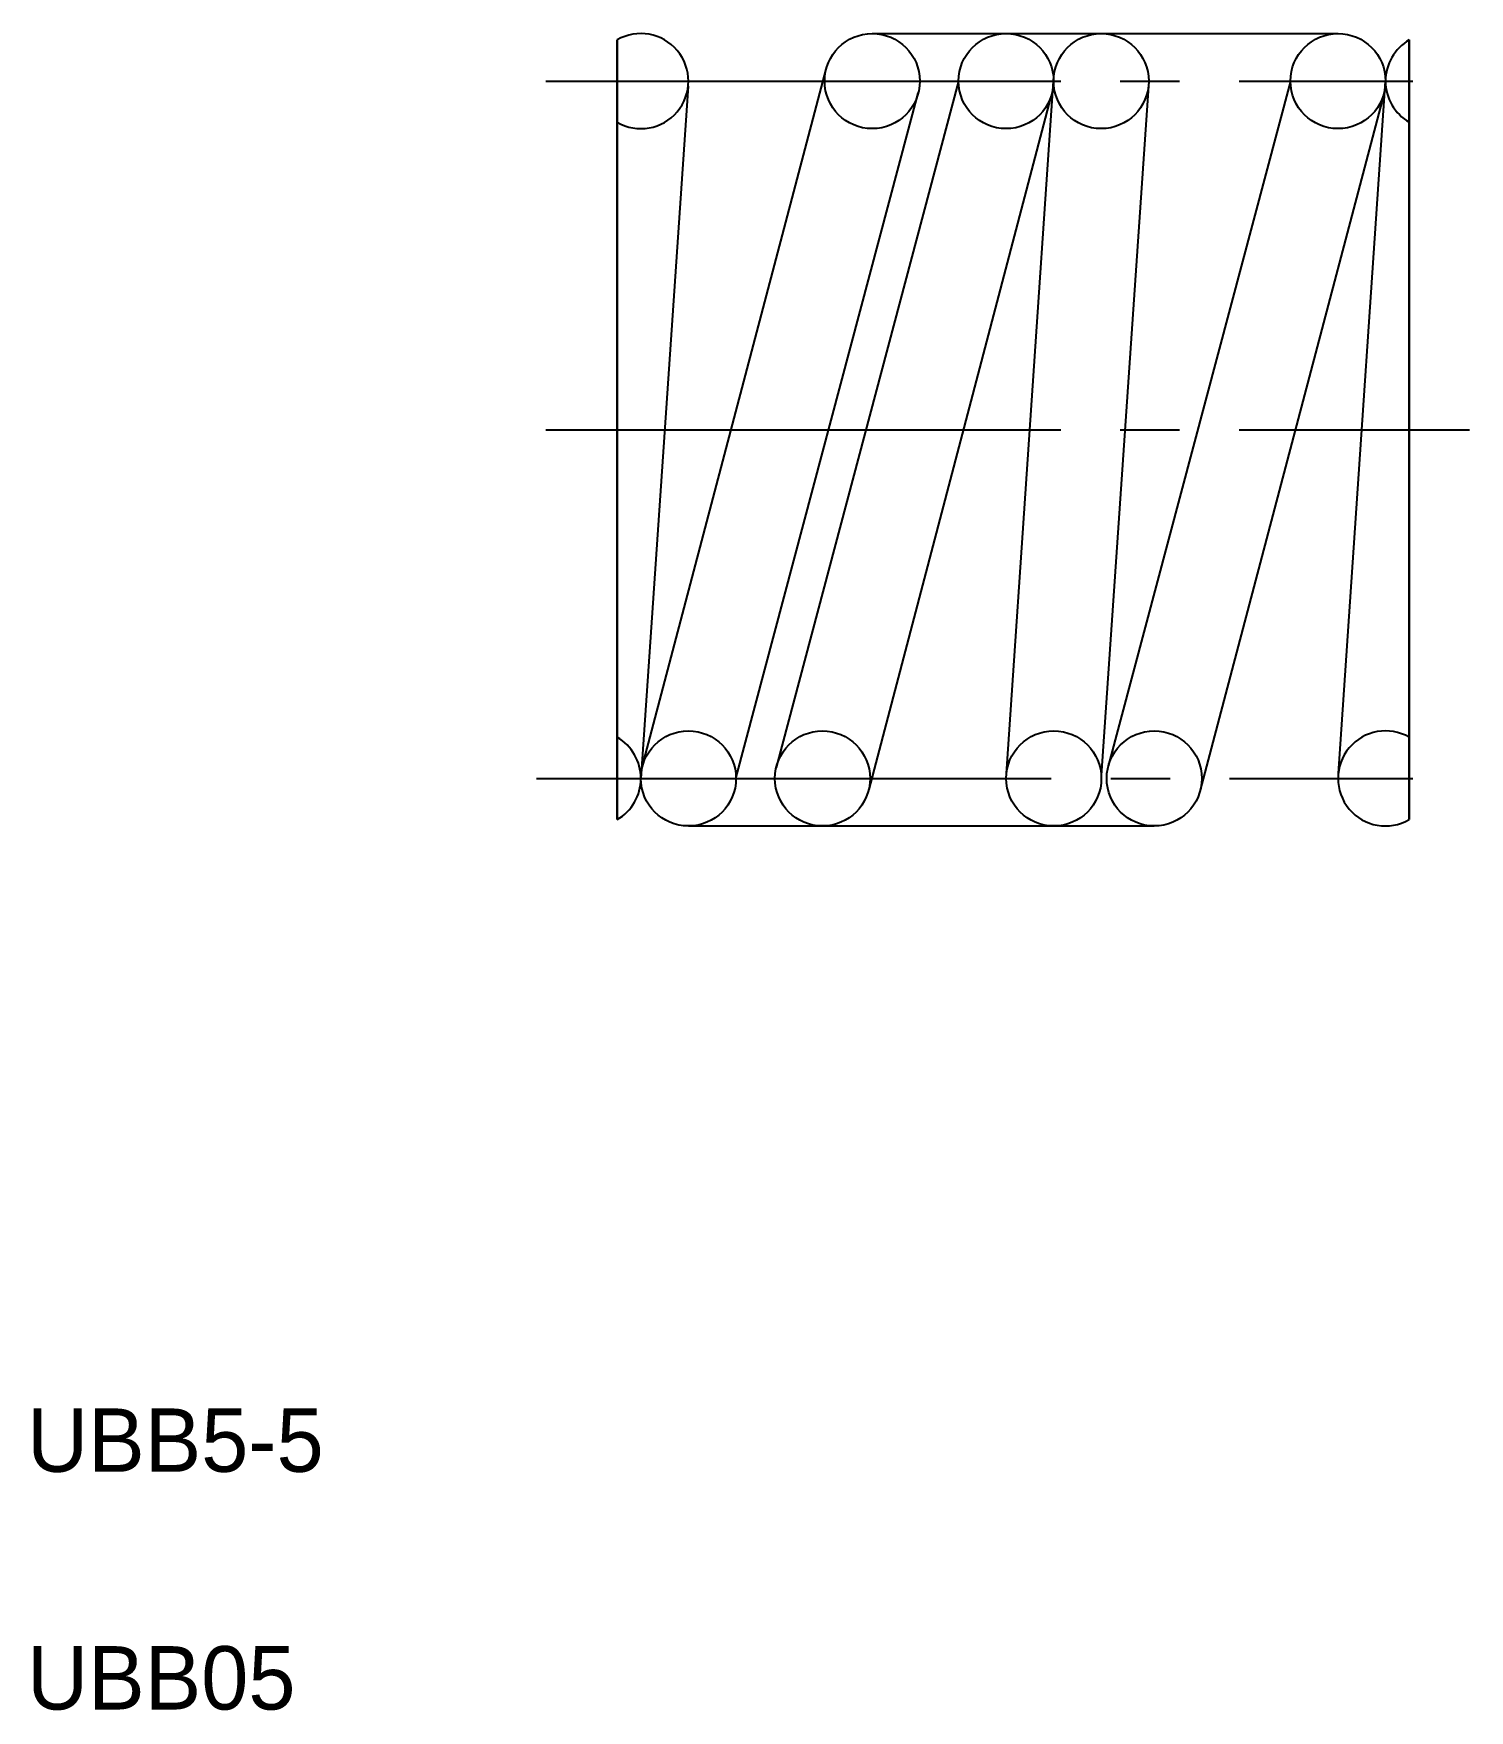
# Model space of a CAD drawing. Extents: x 8.2 to 17.2, y 3.7 to 14.3.
import ezdxf

# ---------------------------------------------------------------- set-up
doc = ezdxf.new("R2010")
doc.units = 0
doc.header["$LTSCALE"] = 0.25
doc.linetypes.add('CENTER', pattern=[17.5, 13, -1.5, 1.5, -1.5])
doc.linetypes.add('PHANTOM', pattern=[63.5, 31.75, -6.35, 6.35, -6.35, 6.35, -6.35])
doc.layers.get('0').update_dxf_attribs({"linetype": 'CONTINUOUS'})
doc.layers.add('CENTER', color=1, linetype='CENTER')

msp = doc.modelspace()

# ---------------------------------------------------------------- linework, layer by layer
at = {"color": 3, "linetype": 'PHANTOM'}
for p, q in [((13.46, 14.313), (16.4, 14.313)), ((14.005, 14.013), (12.854, 9.682)), ((14.306, 9.613), (14.605, 14.013)), ((15.205, 14.013), (14.906, 9.631)), ((14.585, 13.907), (13.438, 9.543)), ((12.3, 9.313), (15.24, 9.313))]:
    msp.add_line(p, q, dxfattribs=at)
at = {"color": 7, "linetype": 'CONTINUOUS'}
for p, q in [((11.85, 14.273), (11.85, 9.353)), ((11.85, 9.353), (11.85, 14.273)), ((16.85, 9.353), (16.85, 14.273)), ((16.85, 14.273), (16.85, 9.353)), ((12.008, 9.684), (13.169, 14.088)), ((12.298, 13.981), (12, 9.613)), ((16.1, 14.013), (14.95, 9.69)), ((16.402, 9.645), (16.7, 14.013)), ((12.6, 9.613), (13.75, 13.937)), ((16.686, 13.922), (15.53, 9.538))]:
    msp.add_line(p, q, dxfattribs=at)
for centre in [(13.46, 14.013), (16.4, 14.013), (12.3, 9.613), (15.24, 9.613)]:
    msp.add_circle(centre, 0.3, dxfattribs=at)
at = {"color": 3, "linetype": 'PHANTOM'}
for centre in [(14.305, 14.013), (14.905, 14.013), (13.146, 9.613), (14.606, 9.613)]:
    msp.add_circle(centre, 0.3, dxfattribs=at)
at = {"color": 7, "linetype": 'CONTINUOUS'}
for centre, start, end in [((12, 14.013), 240, 120), ((17, 14.013), 120, 240), ((11.7, 9.613), 300, 60), ((16.7, 9.613), 60, 300)]:
    msp.add_arc(centre, 0.3, start, end, dxfattribs=at)
at = {"layer": 'CENTER', "color": 1, "linetype": 'CENTER'}
for p, q in [((11.4, 14.013), (16.873, 14.013)), ((11.4, 11.813), (17.23, 11.813)), ((11.34, 9.613), (16.873, 9.613))]:
    msp.add_line(p, q, dxfattribs=at)

# ---------------------------------------------------------------- texts
for s, p in [('UBB5-5', (8.125, 5.238)), ('UBB05', (8.125, 3.738))]:
    msp.add_text(s, height=0.4).set_placement(p)

doc.saveas('drawing.dxf')
